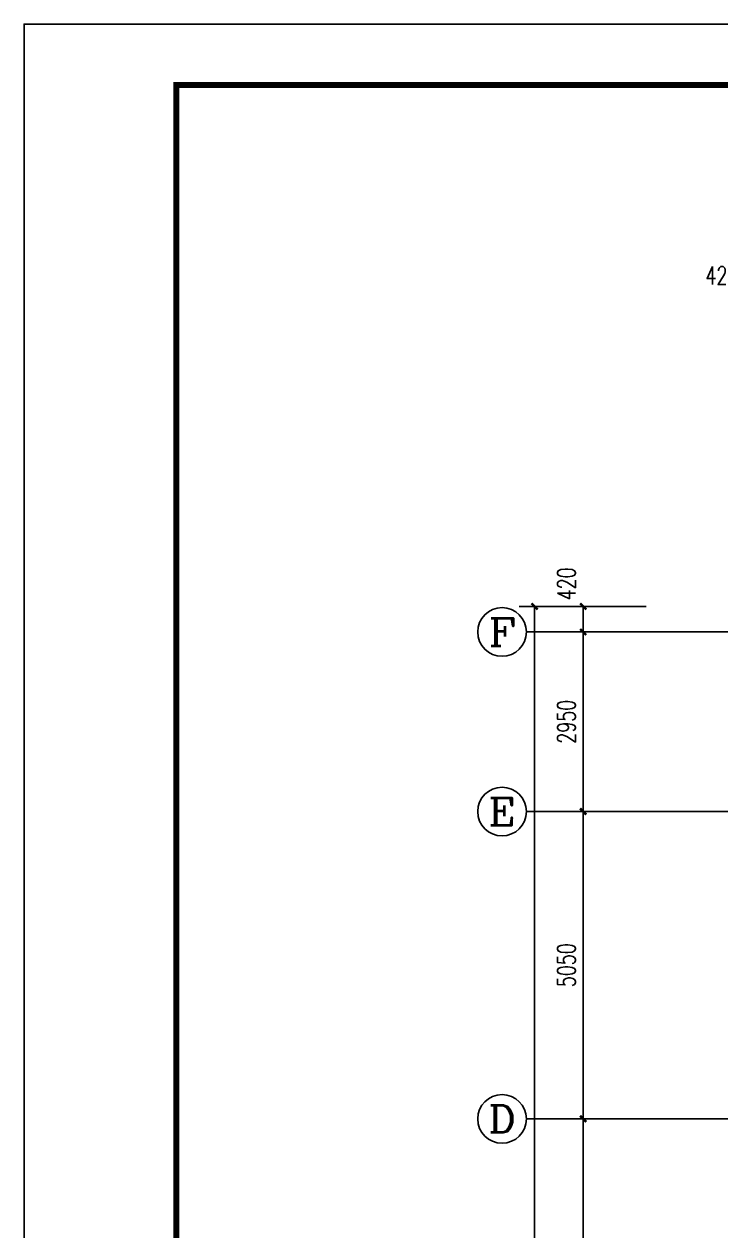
# Model space of a CAD drawing. Extents: x 2297255 to 2381355, y -608375 to -364775.
# Drawn here: x 2297255 to 2308694, y -568801 to -548975 of the extents above; entities that cross this region are included whole.
import ezdxf
from ezdxf.enums import TextEntityAlignment as Align

# ---------------------------------------------------------------- set-up
doc = ezdxf.new("R2010")
doc.units = 0
doc.header["$LTSCALE"] = 1000
doc.header["$MEASUREMENT"] = 0
for name, color, linetype in [('AXIS', 3, 'Continuous'), ('AXIS_TEXT', 7, 'Continuous'), ('PUB_DIM', 3, 'Continuous'), ('TK', 4, 'Continuous')]:
    doc.layers.add(name, color=color, linetype=linetype)
doc.styles.add('_TCH_AXIS', font='COMPLEX', dxfattribs={"bigfont": 'GBCBIG'})
doc.styles.add('_TCH_DIM_T3', font='SIMPLEX', dxfattribs={"width": 0.705882, "bigfont": 'GBCBIG'})
doc.styles.add('COMPLEX', font='COMPLEX')
doc.styles.add('HZTXT1', font='romans.shx', dxfattribs={"width": 0.7, "bigfont": 'GBHZFS.SHX'})
doc.styles.get("Standard").update_dxf_attribs({"font": 'gbenor.shx', "bigfont": 'gbcbig.shx'})
doc.dimstyles.new('_TCH_ARCH&&100', dxfattribs={"dimtxt": 297.5, "dimasz": 100, "dimexe": 250, "dimexo": 300, "dimgap": 126.25, "dimtad": 1, "dimdec": 0, "dimzin": 0, "dimdsep": 46, "dimtxsty": '_TCH_DIM_T3', "dimblk": 'ARCHTICK', "dimcen": 0.09, "dimclrt": 7, "dimazin": 2, "dimtfac": 1, "dimtdec": 0, "dimtix": 1, "dimtmove": 2, "dimatfit": 3, "dimfxl": 30, "dimtolj": 1, "dimtzin": 0, "dimarcsym": 0})

# ---------------------------------------------------------------- blocks, each defined once
blk = doc.blocks.new('_ArchTick')
at = {"color": 0, "linetype": 'ByBlock', "const_width": 0.4}
blk.add_lwpolyline([(-0.5, -0.5), (0.5, 0.5)], dxfattribs=at)
blk = doc.blocks.new('*D142')
at = {"layer": 'Defpoints', "color": 0, "transparency": 16777216}
for p in [(-43961, 19701), (-42628, 19701), (-42628, 19281)]:
    blk.add_point(p, dxfattribs=at)
at = {"layer": 'PUB_DIM', "color": 0, "lineweight": -2, "transparency": 16777216}
for p, q in [((-42928, 19701), (-44211, 19701)), ((-43961, 19281), (-43961, 19701)), ((-42928, 19281), (-44211, 19281))]:
    blk.add_line(p, q, dxfattribs=at)
at = {"layer": 'PUB_DIM', "color": 0, "lineweight": -2, "transparency": 16777216, "xscale": 100, "yscale": 100, "zscale": 100}
for p, rotation in [((-43961, 19701), 90), ((-43961, 19281), 270)]:
    blk.add_blockref('_ArchTick', p, dxfattribs=dict(at, rotation=rotation))
at = {"layer": 'PUB_DIM', "color": 7, "transparency": 16777216, "insert": (-44236, 20071), "char_height": 297.5, "attachment_point": 5, "rotation": 90, "style": '_TCH_DIM_T3'}
blk.add_mtext('\\A1;420', dxfattribs=at)
blk = doc.blocks.new('*D143')
at = {"layer": 'Defpoints', "color": 0, "transparency": 16777216}
for p in [(-43961, 19281), (-42628, 19281), (-42628, 16331)]:
    blk.add_point(p, dxfattribs=at)
at = {"layer": 'PUB_DIM', "color": 0, "lineweight": -2, "transparency": 16777216}
for p, q in [((-42928, 19281), (-44211, 19281)), ((-43961, 16331), (-43961, 19281)), ((-42928, 16331), (-44211, 16331))]:
    blk.add_line(p, q, dxfattribs=at)
at = {"layer": 'PUB_DIM', "color": 0, "lineweight": -2, "transparency": 16777216, "xscale": 100, "yscale": 100, "zscale": 100}
for p, rotation in [((-43961, 19281), 90), ((-43961, 16331), 270)]:
    blk.add_blockref('_ArchTick', p, dxfattribs=dict(at, rotation=rotation))
at = {"layer": 'PUB_DIM', "color": 7, "transparency": 16777216, "insert": (-44236, 17806), "char_height": 297.5, "attachment_point": 5, "rotation": 90, "style": '_TCH_DIM_T3'}
blk.add_mtext('\\A1;2950', dxfattribs=at)
blk = doc.blocks.new('*D144')
at = {"layer": 'Defpoints', "color": 0, "transparency": 16777216}
for p in [(-43961, 16331), (-42628, 16331), (-42628, 11281)]:
    blk.add_point(p, dxfattribs=at)
at = {"layer": 'PUB_DIM', "color": 0, "lineweight": -2, "transparency": 16777216}
for p, q in [((-42928, 16331), (-44211, 16331)), ((-43961, 11281), (-43961, 16331)), ((-42928, 11281), (-44211, 11281))]:
    blk.add_line(p, q, dxfattribs=at)
at = {"layer": 'PUB_DIM', "color": 0, "lineweight": -2, "transparency": 16777216, "xscale": 100, "yscale": 100, "zscale": 100}
for p, rotation in [((-43961, 16331), 90), ((-43961, 11281), 270)]:
    blk.add_blockref('_ArchTick', p, dxfattribs=dict(at, rotation=rotation))
at = {"layer": 'PUB_DIM', "color": 7, "transparency": 16777216, "insert": (-44236, 13806), "char_height": 297.5, "attachment_point": 5, "rotation": 90, "style": '_TCH_DIM_T3'}
blk.add_mtext('\\A1;5050', dxfattribs=at)
blk = doc.blocks.new('*D145')
at = {"layer": 'Defpoints', "color": 0, "transparency": 16777216}
for p in [(-43961, 11281), (-42628, 11281), (-42628, 3281)]:
    blk.add_point(p, dxfattribs=at)
at = {"layer": 'PUB_DIM', "color": 0, "lineweight": -2, "transparency": 16777216}
for p, q in [((-42928, 11281), (-44211, 11281)), ((-43961, 3281), (-43961, 11281)), ((-42928, 3281), (-44211, 3281))]:
    blk.add_line(p, q, dxfattribs=at)
at = {"layer": 'PUB_DIM', "color": 0, "lineweight": -2, "transparency": 16777216, "xscale": 100, "yscale": 100, "zscale": 100}
for p, rotation in [((-43961, 11281), 90), ((-43961, 3281), 270)]:
    blk.add_blockref('_ArchTick', p, dxfattribs=dict(at, rotation=rotation))
at = {"layer": 'PUB_DIM', "color": 7, "transparency": 16777216, "insert": (-44236, 7281), "char_height": 297.5, "attachment_point": 5, "rotation": 90, "style": '_TCH_DIM_T3'}
blk.add_mtext('\\A1;8000', dxfattribs=at)
blk = doc.blocks.new('*D149')
at = {"layer": 'Defpoints', "color": 0, "transparency": 16777216}
for p in [(-44760, 19701), (-43570, 19701), (-43570, -11019)]:
    blk.add_point(p, dxfattribs=at)
at = {"layer": 'PUB_DIM', "color": 0, "lineweight": -2, "transparency": 16777216}
for p, q in [((-43870, 19701), (-45010, 19701)), ((-44760, -11019), (-44760, 19701)), ((-43870, -11019), (-45010, -11019))]:
    blk.add_line(p, q, dxfattribs=at)
at = {"layer": 'PUB_DIM', "color": 0, "lineweight": -2, "transparency": 16777216, "xscale": 100, "yscale": 100, "zscale": 100}
for p, rotation in [((-44760, 19701), 90), ((-44760, -11019), 270)]:
    blk.add_blockref('_ArchTick', p, dxfattribs=dict(at, rotation=rotation))
at = {"layer": 'PUB_DIM', "color": 7, "transparency": 16777216, "insert": (-45035, 4341), "char_height": 297.5, "attachment_point": 5, "rotation": 90, "style": '_TCH_DIM_T3'}
blk.add_mtext('\\A1;30720', dxfattribs=at)
blk = doc.blocks.new('*D160')
at = {"layer": 'Defpoints', "color": 0, "transparency": 16777216}
for p in [(-40893, 24862), (-41313, 23845), (-40893, 23845)]:
    blk.add_point(p, dxfattribs=at)
at = {"layer": 'PUB_DIM', "color": 0, "lineweight": -2, "transparency": 16777216}
for p, q in [((-41313, 24145), (-41313, 25112)), ((-40893, 24145), (-40893, 25112)), ((-41313, 24862), (-40893, 24862))]:
    blk.add_line(p, q, dxfattribs=at)
at = {"layer": 'PUB_DIM', "color": 0, "lineweight": -2, "transparency": 16777216, "xscale": 100, "yscale": 100, "zscale": 100, "rotation": 180}
blk.add_blockref('_ArchTick', (-41313, 24862), dxfattribs=at)
at = {"layer": 'PUB_DIM', "color": 0, "lineweight": -2, "transparency": 16777216, "xscale": 100, "yscale": 100, "zscale": 100}
blk.add_blockref('_ArchTick', (-40893, 24862), dxfattribs=at)
at = {"layer": 'PUB_DIM', "color": 7, "transparency": 16777216, "insert": (-41683, 25137), "char_height": 297.5, "attachment_point": 5, "style": '_TCH_DIM_T3'}
blk.add_mtext('\\A1;420', dxfattribs=at)
blk = doc.blocks.new('*D289')
at = {"layer": 'Defpoints', "color": 0, "transparency": 16777216}
for p in [(-43961, 19701), (-42628, 19701), (-42628, 19281)]:
    blk.add_point(p, dxfattribs=at)
at = {"layer": 'PUB_DIM', "color": 0, "lineweight": -2, "transparency": 16777216}
for p, q in [((-42928, 19701), (-44211, 19701)), ((-43961, 19281), (-43961, 19701)), ((-42928, 19281), (-44211, 19281))]:
    blk.add_line(p, q, dxfattribs=at)
at = {"layer": 'PUB_DIM', "color": 0, "lineweight": -2, "transparency": 16777216, "xscale": 100, "yscale": 100, "zscale": 100}
for p, rotation in [((-43961, 19701), 90), ((-43961, 19281), 270)]:
    blk.add_blockref('_ArchTick', p, dxfattribs=dict(at, rotation=rotation))
at = {"layer": 'PUB_DIM', "color": 7, "transparency": 16777216, "insert": (-44236, 20071), "char_height": 297.5, "attachment_point": 5, "rotation": 90, "style": '_TCH_DIM_T3'}
blk.add_mtext('\\A1;420', dxfattribs=at)
blk = doc.blocks.new('*D290')
at = {"layer": 'Defpoints', "color": 0, "transparency": 16777216}
for p in [(-43961, 19281), (-42628, 19281), (-42628, 16331)]:
    blk.add_point(p, dxfattribs=at)
at = {"layer": 'PUB_DIM', "color": 0, "lineweight": -2, "transparency": 16777216}
for p, q in [((-42928, 19281), (-44211, 19281)), ((-43961, 16331), (-43961, 19281)), ((-42928, 16331), (-44211, 16331))]:
    blk.add_line(p, q, dxfattribs=at)
at = {"layer": 'PUB_DIM', "color": 0, "lineweight": -2, "transparency": 16777216, "xscale": 100, "yscale": 100, "zscale": 100}
for p, rotation in [((-43961, 19281), 90), ((-43961, 16331), 270)]:
    blk.add_blockref('_ArchTick', p, dxfattribs=dict(at, rotation=rotation))
at = {"layer": 'PUB_DIM', "color": 7, "transparency": 16777216, "insert": (-44236, 17806), "char_height": 297.5, "attachment_point": 5, "rotation": 90, "style": '_TCH_DIM_T3'}
blk.add_mtext('\\A1;2950', dxfattribs=at)
blk = doc.blocks.new('*D291')
at = {"layer": 'Defpoints', "color": 0, "transparency": 16777216}
for p in [(-43961, 16331), (-42628, 16331), (-42628, 11281)]:
    blk.add_point(p, dxfattribs=at)
at = {"layer": 'PUB_DIM', "color": 0, "lineweight": -2, "transparency": 16777216}
for p, q in [((-42928, 16331), (-44211, 16331)), ((-43961, 11281), (-43961, 16331)), ((-42928, 11281), (-44211, 11281))]:
    blk.add_line(p, q, dxfattribs=at)
at = {"layer": 'PUB_DIM', "color": 0, "lineweight": -2, "transparency": 16777216, "xscale": 100, "yscale": 100, "zscale": 100}
for p, rotation in [((-43961, 16331), 90), ((-43961, 11281), 270)]:
    blk.add_blockref('_ArchTick', p, dxfattribs=dict(at, rotation=rotation))
at = {"layer": 'PUB_DIM', "color": 7, "transparency": 16777216, "insert": (-44236, 13806), "char_height": 297.5, "attachment_point": 5, "rotation": 90, "style": '_TCH_DIM_T3'}
blk.add_mtext('\\A1;5050', dxfattribs=at)
blk = doc.blocks.new('*D292')
at = {"layer": 'Defpoints', "color": 0, "transparency": 16777216}
for p in [(-43961, 11281), (-42628, 11281), (-42628, 3281)]:
    blk.add_point(p, dxfattribs=at)
at = {"layer": 'PUB_DIM', "color": 0, "lineweight": -2, "transparency": 16777216}
for p, q in [((-42928, 11281), (-44211, 11281)), ((-43961, 3281), (-43961, 11281)), ((-42928, 3281), (-44211, 3281))]:
    blk.add_line(p, q, dxfattribs=at)
at = {"layer": 'PUB_DIM', "color": 0, "lineweight": -2, "transparency": 16777216, "xscale": 100, "yscale": 100, "zscale": 100}
for p, rotation in [((-43961, 11281), 90), ((-43961, 3281), 270)]:
    blk.add_blockref('_ArchTick', p, dxfattribs=dict(at, rotation=rotation))
at = {"layer": 'PUB_DIM', "color": 7, "transparency": 16777216, "insert": (-44236, 7281), "char_height": 297.5, "attachment_point": 5, "rotation": 90, "style": '_TCH_DIM_T3'}
blk.add_mtext('\\A1;8000', dxfattribs=at)
blk = doc.blocks.new('*D296')
at = {"layer": 'Defpoints', "color": 0, "transparency": 16777216}
for p in [(-44760, 19701), (-43570, 19701), (-43570, -11019)]:
    blk.add_point(p, dxfattribs=at)
at = {"layer": 'PUB_DIM', "color": 0, "lineweight": -2, "transparency": 16777216}
for p, q in [((-43870, 19701), (-45010, 19701)), ((-44760, -11019), (-44760, 19701)), ((-43870, -11019), (-45010, -11019))]:
    blk.add_line(p, q, dxfattribs=at)
at = {"layer": 'PUB_DIM', "color": 0, "lineweight": -2, "transparency": 16777216, "xscale": 100, "yscale": 100, "zscale": 100}
for p, rotation in [((-44760, 19701), 90), ((-44760, -11019), 270)]:
    blk.add_blockref('_ArchTick', p, dxfattribs=dict(at, rotation=rotation))
at = {"layer": 'PUB_DIM', "color": 7, "transparency": 16777216, "insert": (-45035, 4341), "char_height": 297.5, "attachment_point": 5, "rotation": 90, "style": '_TCH_DIM_T3'}
blk.add_mtext('\\A1;30720', dxfattribs=at)
blk = doc.blocks.new('*D307')
at = {"layer": 'Defpoints', "color": 0, "transparency": 16777216}
for p in [(-40893, 24862), (-41313, 23845), (-40893, 23845)]:
    blk.add_point(p, dxfattribs=at)
at = {"layer": 'PUB_DIM', "color": 0, "lineweight": -2, "transparency": 16777216}
for p, q in [((-41313, 24145), (-41313, 25112)), ((-40893, 24145), (-40893, 25112)), ((-41313, 24862), (-40893, 24862))]:
    blk.add_line(p, q, dxfattribs=at)
at = {"layer": 'PUB_DIM', "color": 0, "lineweight": -2, "transparency": 16777216, "xscale": 100, "yscale": 100, "zscale": 100, "rotation": 180}
blk.add_blockref('_ArchTick', (-41313, 24862), dxfattribs=at)
at = {"layer": 'PUB_DIM', "color": 0, "lineweight": -2, "transparency": 16777216, "xscale": 100, "yscale": 100, "zscale": 100}
blk.add_blockref('_ArchTick', (-40893, 24862), dxfattribs=at)
at = {"layer": 'PUB_DIM', "color": 7, "transparency": 16777216, "insert": (-41683, 25137), "char_height": 297.5, "attachment_point": 5, "style": '_TCH_DIM_T3'}
blk.add_mtext('\\A1;420', dxfattribs=at)
blk = doc.blocks.new('*D549')
at = {"layer": 'Defpoints', "color": 0, "transparency": 16777216}
for p in [(-43961, 19701), (-42628, 19701), (-42628, 19281)]:
    blk.add_point(p, dxfattribs=at)
at = {"layer": 'PUB_DIM', "color": 0, "lineweight": -2, "transparency": 16777216}
for p, q in [((-42928, 19701), (-44211, 19701)), ((-43961, 19281), (-43961, 19701)), ((-42928, 19281), (-44211, 19281))]:
    blk.add_line(p, q, dxfattribs=at)
at = {"layer": 'PUB_DIM', "color": 0, "lineweight": -2, "transparency": 16777216, "xscale": 100, "yscale": 100, "zscale": 100}
for p, rotation in [((-43961, 19701), 90), ((-43961, 19281), 270)]:
    blk.add_blockref('_ArchTick', p, dxfattribs=dict(at, rotation=rotation))
at = {"layer": 'PUB_DIM', "color": 7, "transparency": 16777216, "insert": (-44236, 20071), "char_height": 297.5, "attachment_point": 5, "rotation": 90, "style": '_TCH_DIM_T3'}
blk.add_mtext('\\A1;420', dxfattribs=at)
blk = doc.blocks.new('*D550')
at = {"layer": 'Defpoints', "color": 0, "transparency": 16777216}
for p in [(-43961, 19281), (-42628, 19281), (-42628, 16331)]:
    blk.add_point(p, dxfattribs=at)
at = {"layer": 'PUB_DIM', "color": 0, "lineweight": -2, "transparency": 16777216}
for p, q in [((-42928, 19281), (-44211, 19281)), ((-43961, 16331), (-43961, 19281)), ((-42928, 16331), (-44211, 16331))]:
    blk.add_line(p, q, dxfattribs=at)
at = {"layer": 'PUB_DIM', "color": 0, "lineweight": -2, "transparency": 16777216, "xscale": 100, "yscale": 100, "zscale": 100}
for p, rotation in [((-43961, 19281), 90), ((-43961, 16331), 270)]:
    blk.add_blockref('_ArchTick', p, dxfattribs=dict(at, rotation=rotation))
at = {"layer": 'PUB_DIM', "color": 7, "transparency": 16777216, "insert": (-44236, 17806), "char_height": 297.5, "attachment_point": 5, "rotation": 90, "style": '_TCH_DIM_T3'}
blk.add_mtext('\\A1;2950', dxfattribs=at)
blk = doc.blocks.new('*D551')
at = {"layer": 'Defpoints', "color": 0, "transparency": 16777216}
for p in [(-43961, 16331), (-42628, 16331), (-42628, 11281)]:
    blk.add_point(p, dxfattribs=at)
at = {"layer": 'PUB_DIM', "color": 0, "lineweight": -2, "transparency": 16777216}
for p, q in [((-42928, 16331), (-44211, 16331)), ((-43961, 11281), (-43961, 16331)), ((-42928, 11281), (-44211, 11281))]:
    blk.add_line(p, q, dxfattribs=at)
at = {"layer": 'PUB_DIM', "color": 0, "lineweight": -2, "transparency": 16777216, "xscale": 100, "yscale": 100, "zscale": 100}
for p, rotation in [((-43961, 16331), 90), ((-43961, 11281), 270)]:
    blk.add_blockref('_ArchTick', p, dxfattribs=dict(at, rotation=rotation))
at = {"layer": 'PUB_DIM', "color": 7, "transparency": 16777216, "insert": (-44236, 13806), "char_height": 297.5, "attachment_point": 5, "rotation": 90, "style": '_TCH_DIM_T3'}
blk.add_mtext('\\A1;5050', dxfattribs=at)
blk = doc.blocks.new('*D552')
at = {"layer": 'Defpoints', "color": 0, "transparency": 16777216}
for p in [(-43961, 11281), (-42628, 11281), (-42628, 3281)]:
    blk.add_point(p, dxfattribs=at)
at = {"layer": 'PUB_DIM', "color": 0, "lineweight": -2, "transparency": 16777216}
for p, q in [((-42928, 11281), (-44211, 11281)), ((-43961, 3281), (-43961, 11281)), ((-42928, 3281), (-44211, 3281))]:
    blk.add_line(p, q, dxfattribs=at)
at = {"layer": 'PUB_DIM', "color": 0, "lineweight": -2, "transparency": 16777216, "xscale": 100, "yscale": 100, "zscale": 100}
for p, rotation in [((-43961, 11281), 90), ((-43961, 3281), 270)]:
    blk.add_blockref('_ArchTick', p, dxfattribs=dict(at, rotation=rotation))
at = {"layer": 'PUB_DIM', "color": 7, "transparency": 16777216, "insert": (-44236, 7281), "char_height": 297.5, "attachment_point": 5, "rotation": 90, "style": '_TCH_DIM_T3'}
blk.add_mtext('\\A1;8000', dxfattribs=at)
blk = doc.blocks.new('*D556')
at = {"layer": 'Defpoints', "color": 0, "transparency": 16777216}
for p in [(-44760, 19701), (-43570, 19701), (-43570, -11019)]:
    blk.add_point(p, dxfattribs=at)
at = {"layer": 'PUB_DIM', "color": 0, "lineweight": -2, "transparency": 16777216}
for p, q in [((-43870, 19701), (-45010, 19701)), ((-44760, -11019), (-44760, 19701)), ((-43870, -11019), (-45010, -11019))]:
    blk.add_line(p, q, dxfattribs=at)
at = {"layer": 'PUB_DIM', "color": 0, "lineweight": -2, "transparency": 16777216, "xscale": 100, "yscale": 100, "zscale": 100}
for p, rotation in [((-44760, 19701), 90), ((-44760, -11019), 270)]:
    blk.add_blockref('_ArchTick', p, dxfattribs=dict(at, rotation=rotation))
at = {"layer": 'PUB_DIM', "color": 7, "transparency": 16777216, "insert": (-45035, 4341), "char_height": 297.5, "attachment_point": 5, "rotation": 90, "style": '_TCH_DIM_T3'}
blk.add_mtext('\\A1;30720', dxfattribs=at)
blk = doc.blocks.new('*D567')
at = {"layer": 'Defpoints', "color": 0, "transparency": 16777216}
for p in [(-40893, 24862), (-41313, 23845), (-40893, 23845)]:
    blk.add_point(p, dxfattribs=at)
at = {"layer": 'PUB_DIM', "color": 0, "lineweight": -2, "transparency": 16777216}
for p, q in [((-41313, 24145), (-41313, 25112)), ((-40893, 24145), (-40893, 25112)), ((-41313, 24862), (-40893, 24862))]:
    blk.add_line(p, q, dxfattribs=at)
at = {"layer": 'PUB_DIM', "color": 0, "lineweight": -2, "transparency": 16777216, "xscale": 100, "yscale": 100, "zscale": 100, "rotation": 180}
blk.add_blockref('_ArchTick', (-41313, 24862), dxfattribs=at)
at = {"layer": 'PUB_DIM', "color": 0, "lineweight": -2, "transparency": 16777216, "xscale": 100, "yscale": 100, "zscale": 100}
blk.add_blockref('_ArchTick', (-40893, 24862), dxfattribs=at)
at = {"layer": 'PUB_DIM', "color": 7, "transparency": 16777216, "insert": (-41683, 25137), "char_height": 297.5, "attachment_point": 5, "style": '_TCH_DIM_T3'}
blk.add_mtext('\\A1;420', dxfattribs=at)
blk = doc.blocks.new('_AXISO')
blk.add_circle((0, 0), 0.5)
at = {"layer": 'AXIS_TEXT', "style": 'COMPLEX', "width": 1.041667}
blk.add_attdef('A', text='', height=0.56, dxfattribs=at).set_placement((-0.25, -0.28), (0.25, -0.28), align=Align.FIT)
blk = doc.blocks.new('*U579')
at = {"color": 3}
blk.add_lwpolyline([(-84100, 0), (0, 0), (0, 59400), (-84100, 59400)], close=True, dxfattribs=at)
at = {"color": 3, "const_width": 100}
blk.add_lwpolyline([(-81600, 1000), (-1000, 1000), (-1000, 58400), (-81600, 58400)], close=True, dxfattribs=at)
at = {"layer": 'TK', "color": 4, "style": 'HZTXT1'}
for tag, height, width, p in [('项目负责1', 400, 0.6, (-4500, 19196)), ('项目负责2', 400, 0.6, (-4500, 18296)), ('专责', 400, 0.6, (-4500, 17396)), ('审定', 400, 0.6, (-4500, 16496)), ('审核', 400, 0.6, (-4500, 15596)), ('校对', 400, 0.6, (-4500, 14696)), ('设计', 400, 0.6, (-4500, 13796)), ('绘图', 400, 0.6, (-4500, 12896)), ('建设单位', 450, 0.6, (-4500, 11050)), ('工号', 400, 0.5, (-5501, 3507)), ('版次', 400, 0.7, (-2138, 3498)), ('阶段', 400, 0.7, (-2138, 2498)), ('比例', 400, 0.7, (-5491, 1513)), ('日期', 400, 0.7, (-2138, 1498))]:
    blk.add_attdef(tag, text='', height=height, dxfattribs=dict(at, width=width)).set_placement(p, align=Align.MIDDLE)
at = {"layer": 'TK', "color": 1, "lineweight": -3, "style": 'HZTXT1', "width": 0.6}
blk.add_attdef('工程名称', text='', height=450, dxfattribs=at).set_placement((-4500, 9050), align=Align.MIDDLE)
at = {"layer": 'TK', "color": 4, "lineweight": -3, "style": 'HZTXT1', "width": 0.6}
blk.add_attdef('子项名称', text='', height=450, dxfattribs=at).set_placement((-4500, 7050), align=Align.MIDDLE)
at = {"layer": 'TK', "color": 1, "lineweight": -3, "width": 0.6, "flags": 104}
blk.add_attdef('图名', text='', height=400, dxfattribs=at).set_placement((-4558, 4958), align=Align.MIDDLE_CENTER)
at = {"layer": 'TK', "color": 1, "style": 'HZTXT1', "width": 0.7}
blk.add_attdef('图号', text='', height=400, dxfattribs=at).set_placement((-5491, 2513), align=Align.MIDDLE)
blk = doc.blocks.new('A$C5FE91731')
at = {"layer": 'AXIS'}
for p, q in [((-40893.2, 19281.1), (-44893.2, 19281.1)), ((-40893.2, 16331.1), (-44893.2, 16331.1)), ((-40893.2, 11281.1), (-44893.2, 11281.1))]:
    blk.add_line(p, q, dxfattribs=at)
ref = blk.add_blockref('_AXISO', (-45293.2, 19281.1), dxfattribs=dict(at, xscale=800, yscale=800, zscale=800))
ref.add_attrib('A', 'F', dxfattribs={"layer": 'AXIS_TEXT', "height": 452.5, "style": '_TCH_AXIS', "width": 1.3125}).set_placement((-45519.5, 19054.8), (-45067, 19054.8), align=Align.FIT)
ref = blk.add_blockref('_AXISO', (-45293.2, 16331.1), dxfattribs=dict(at, xscale=800, yscale=800, zscale=800))
ref.add_attrib('A', 'E', dxfattribs={"layer": 'AXIS_TEXT', "height": 452.5, "style": '_TCH_AXIS', "width": 1.3125}).set_placement((-45519.5, 16104.8), (-45067, 16104.8), align=Align.FIT)
ref = blk.add_blockref('_AXISO', (-45293.2, 11281.1), dxfattribs=dict(at, xscale=800, yscale=800, zscale=800))
ref.add_attrib('A', 'D', dxfattribs={"layer": 'AXIS_TEXT', "height": 452.5, "style": '_TCH_AXIS', "width": 1.235294}).set_placement((-45519.5, 11054.8), (-45067, 11054.8), align=Align.FIT)
at = {"layer": 'PUB_DIM'}
for base, p1, p2, angle, picture, middle in [((-40893.2, 24861.6), (-41313.2, 23844.6), (-40893.2, 23844.6), 0, '*D160', (-41683.2, 25136.6)), ((-40893.2, 24861.6), (-41313.2, 23844.6), (-40893.2, 23844.6), 0, '*D307', (-41683.2, 25136.6)), ((-40893.2, 24861.6), (-41313.2, 23844.6), (-40893.2, 23844.6), 0, '*D567', (-41683.2, 25136.6)), ((-43960.6, 19701.1), (-42628.5, 19281.1), (-42628.5, 19701.1), 90, '*D142', (-44235.6, 20071.1)), ((-43960.6, 19701.1), (-42628.5, 19281.1), (-42628.5, 19701.1), 90, '*D289', (-44235.6, 20071.1)), ((-43960.6, 19701.1), (-42628.5, 19281.1), (-42628.5, 19701.1), 90, '*D549', (-44235.6, 20071.1))]:
    dim = blk.add_linear_dim(base=base, p1=p1, p2=p2, angle=angle, dimstyle='_TCH_ARCH&&100', dxfattribs=at)
    dim.commit()
    dim.dimension.update_dxf_attribs({"geometry": picture, "text_midpoint": middle, "dimtype": 129})
for p1, p2, distance, picture, middle in [((-43569.6, -11018.9), (-43569.6, 19701.1), 1190.9, '*D149', (-45035.5, 4341.1)), ((-43569.6, -11018.9), (-43569.6, 19701.1), 1190.9, '*D296', (-45035.5, 4341.1)), ((-43569.6, -11018.9), (-43569.6, 19701.1), 1190.9, '*D556', (-45035.5, 4341.1)), ((-42628.5, 16331.1), (-42628.5, 19281.1), 1332.2, '*D143', (-44235.6, 17806.1)), ((-42628.5, 16331.1), (-42628.5, 19281.1), 1332.2, '*D290', (-44235.6, 17806.1)), ((-42628.5, 16331.1), (-42628.5, 19281.1), 1332.2, '*D550', (-44235.6, 17806.1)), ((-42628.5, 11281.1), (-42628.5, 16331.1), 1332.2, '*D144', (-44235.6, 13806.1)), ((-42628.5, 11281.1), (-42628.5, 16331.1), 1332.2, '*D291', (-44235.6, 13806.1)), ((-42628.5, 11281.1), (-42628.5, 16331.1), 1332.2, '*D551', (-44235.6, 13806.1)), ((-42628.5, 3281.1), (-42628.5, 11281.1), 1332.2, '*D145', (-44235.6, 7281.1)), ((-42628.5, 3281.1), (-42628.5, 11281.1), 1332.2, '*D292', (-44235.6, 7281.1)), ((-42628.5, 3281.1), (-42628.5, 11281.1), 1332.2, '*D552', (-44235.6, 7281.1))]:
    dim = blk.add_aligned_dim(p1=p1, p2=p2, distance=distance, dimstyle='_TCH_ARCH&&100', dxfattribs=at)
    dim.commit()
    dim.dimension.update_dxf_attribs({"geometry": picture, "text_midpoint": middle})

msp = doc.modelspace()

# ---------------------------------------------------------------- block references
for name, p in [('*U579', (2381355.1, -608374.9)), ('A$C5FE91731', (2350395.1, -578242.7))]:
    msp.add_blockref(name, p)

doc.saveas('drawing.dxf')
